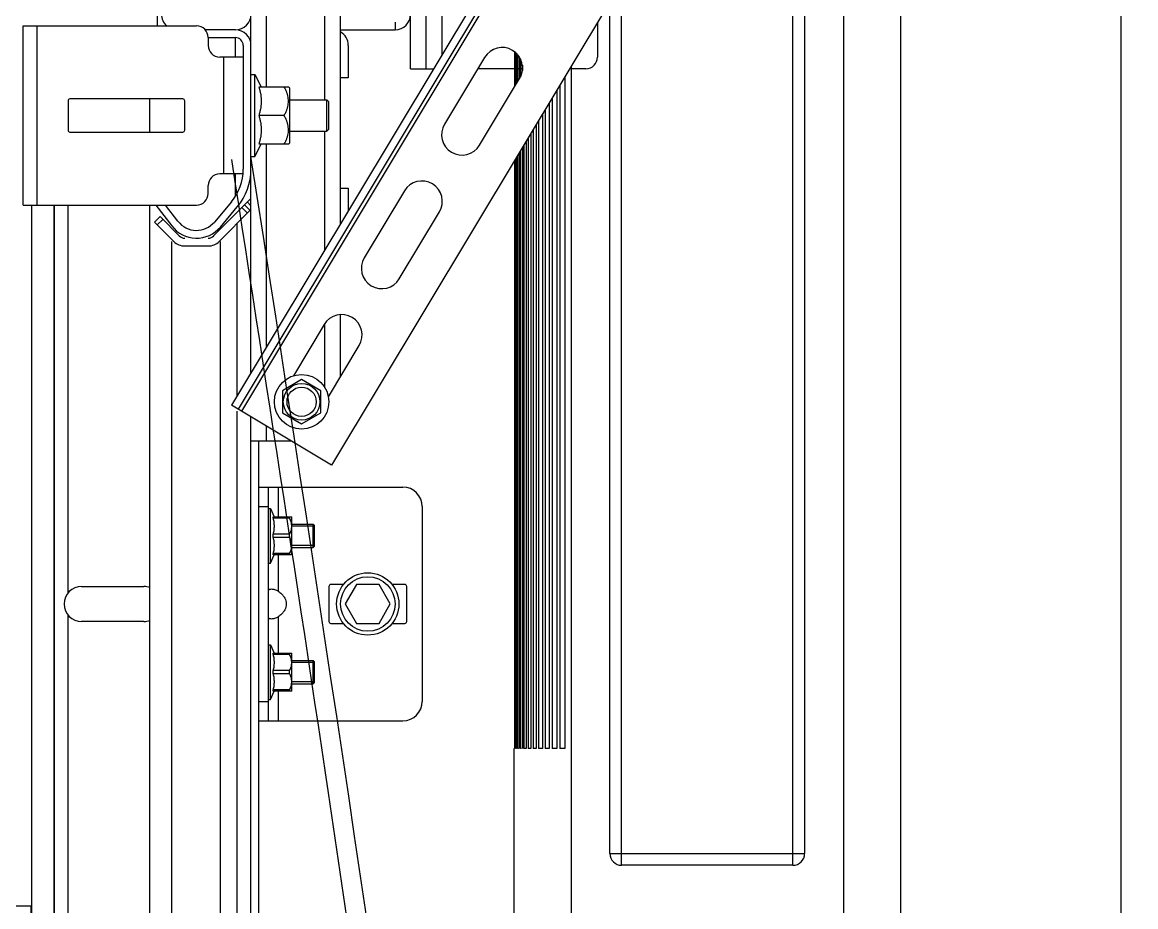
# Model space of a CAD drawing. Header units: millimetres. Extents: x 21899 to 38731, y -5425 to 3612.
# Drawn here: x 25234.9 to 25520.9, y 2884.4 to 3111.4 of the extents above; entities that cross this region are included whole.
import ezdxf

# ---------------------------------------------------------------- set-up
doc = ezdxf.new("R2010")
doc.units = ezdxf.units.MM

msp = doc.modelspace()

# ---------------------------------------------------------------- linework, layer by layer
at = {"color": 7, "linetype": 'Continuous'}
for p, q in [((25517.11, 1144.53), (25517.11, 3362)), ((25496.86, 3355.87), (25290.32, 3012.12)), ((25293.61, 3021.49), (25293.61, 3354)), ((25316.61, 3059.77), (25316.61, 3354)), ((25520.86, 3341.45), (25314.32, 2997.7)), ((25475.73, 3324.59), (25288.6, 3013.15)), ((25334.61, 3099.5), (25334.61, 3264.5)), ((25338.61, 3099.5), (25338.61, 3264.5)), ((25269.61, 3110.5), (25269.61, 3155.5)), ((25435.81, 3125), (25435.81, 2898)), ((25445.81, 3125), (25445.81, 2840.15)), ((25460.48, 3125), (25460.48, 2836.19)), ((25385.81, 2898), (25385.81, 3116.68)), ((25289.61, 3109.5), (25281.83, 3109.5)), ((25316.61, 3109.5), (25330.61, 3109.5)), ((25382.61, 3111.36), (25382.61, 3102.5)), ((25282.61, 3107.5), (25289.61, 3107.5)), ((25291.61, 3105.5), (25291.61, 3073.7)), ((25318.61, 3105.5), (25318.61, 3097.2)), ((25361.3, 3103.89), (25361.3, 3094.82)), ((25361.59, 3103.66), (25361.59, 3095.3)), ((25361.87, 3103.38), (25361.87, 3095.77)), ((25362.1, 3103.14), (25362.1, 3096.15)), ((25353.61, 3102.42), (25343.31, 3085.28)), ((25362.5, 3102.61), (25362.5, 3096.82)), ((25362.8, 3102.08), (25362.8, 3097.35)), ((25363.32, 3100.43), (25363.32, 3099.01)), ((25293.61, 3098), (25294.61, 3098)), ((25294.61, 3077), (25294.61, 3098)), ((25294.61, 3098), (25296.21, 3094.86)), ((25334.61, 3099.5), (25340.48, 3099.5)), ((25363.3, 3099.5), (25351.86, 3099.5)), ((25374.23, 3097.42), (25374.23, 2925)), ((25379.61, 3099.5), (25375.48, 3099.5)), ((25375.81, 3100.04), (25375.81, 2840.02)), ((25295.63, 3094.86), (25303.25, 3094.86)), ((25303.61, 3094.5), (25303.25, 3094.86)), ((25318.61, 3097.2), (25316.61, 3097.2)), ((25352.31, 3079.87), (25362.61, 3097.01)), ((25372.95, 3095.29), (25372.95, 2925)), ((25267.61, 3083.25), (25267.61, 3091.75)), ((25303.61, 3080.5), (25303.61, 3094.5)), ((25370.96, 3091.97), (25370.96, 2925)), ((25372.13, 3093.92), (25372.13, 2925)), ((25303.61, 3091.5), (25313.11, 3091.5)), ((25313.11, 3083.5), (25313.11, 3091.5)), ((25313.11, 3091.5), (25313.61, 3091.01)), ((25313.61, 3083.99), (25313.61, 3091.01)), ((25369.14, 3088.94), (25369.14, 2925)), ((25370.21, 3090.72), (25370.21, 2925)), ((25302.11, 3087.5), (25295.63, 3087.5)), ((25367.5, 3086.22), (25367.5, 2925)), ((25368.46, 3087.81), (25368.46, 2925)), ((25303.61, 3083.5), (25313.11, 3083.5)), ((25313.11, 3083.5), (25313.61, 3083.99)), ((25366.05, 3083.8), (25366.05, 2925)), ((25366.9, 3085.21), (25366.9, 2925)), ((25303.61, 3080.5), (25303.25, 3080.14)), ((25364.32, 3080.93), (25364.32, 2925)), ((25364.78, 3081.68), (25364.78, 2925)), ((25365.52, 3082.91), (25365.52, 2925)), ((25294.61, 3077), (25296.21, 3080.14)), ((25303.25, 3080.14), (25295.63, 3080.14)), ((25362.5, 3077.89), (25362.5, 2925)), ((25362.8, 3078.4), (25362.8, 2925)), ((25363.32, 3079.25), (25363.32, 2925)), ((25363.7, 3079.88), (25363.7, 2925)), ((25293.61, 3077), (25294.61, 3077)), ((25361.3, 3075.89), (25361.26, 2925)), ((25361.59, 3076.37), (25361.59, 2925)), ((25361.87, 3076.84), (25361.87, 2925)), ((25362.1, 3077.22), (25362.1, 2925)), ((25284.02, 3056.59), (25293.61, 3066.17)), ((25316.61, 3068.8), (25318.61, 3068.8)), ((25318.61, 3068.8), (25318.61, 3063.1)), ((25333.01, 3068.13), (25322.71, 3050.99)), ((25267.61, 1144.53), (25267.61, 3064.5)), ((25269.14, 3064.5), (25273.26, 3059.13)), ((25274.85, 3060.35), (25271.66, 3064.5)), ((25288.57, 3065.34), (25284.21, 3060.14)), ((25285.44, 3055.17), (25293.61, 3063.34)), ((25285.74, 3058.86), (25290.1, 3064.06)), ((25293.4, 3063.13), (25291.98, 3064.55)), ((25270.25, 3061.54), (25268.83, 3060.12)), ((25270.25, 3061.54), (25275.2, 3056.59)), ((25331.71, 3045.58), (25342.01, 3062.73)), ((25268.83, 3060.12), (25273.78, 3055.17)), ((25276.61, 3054), (25282.61, 3054)), ((25316.61, 3020.45), (25316.61, 3036.36)), ((25312.41, 3033.85), (25304.49, 3020.67)), ((25313.49, 3015.25), (25321.41, 3028.44)), ((25306.61, 3019.7), (25301.67, 3016.85)), ((25311.55, 3016.85), (25306.61, 3019.7)), ((25301.67, 3016.85), (25301.67, 3011.15)), ((25311.55, 3011.15), (25311.55, 3016.85)), ((25314.32, 2997.7), (25288.6, 3013.15)), ((25293.61, 1144.53), (25293.61, 3010.14)), ((25301.67, 3011.15), (25306.61, 3008.3)), ((25306.61, 3008.3), (25311.55, 3011.15)), ((25293.61, 3004), (25303.84, 3004)), ((25295.61, 2605.07), (25295.61, 3004)), ((25295.61, 2992.09), (25332.61, 2992.09)), ((25298.11, 2932.09), (25298.11, 2992.09)), ((25298.11, 2986.59), (25298.61, 2986.59)), ((25298.61, 2972.59), (25298.61, 2986.59)), ((25298.61, 2986.59), (25299.53, 2984.49)), ((25337.61, 2987.09), (25337.61, 2937.09)), ((25299.29, 2984.49), (25304.08, 2984.49)), ((25299.29, 2984.09), (25299.29, 2984.49)), ((25303.54, 2984.09), (25299.29, 2984.09)), ((25303.54, 2984.09), (25303.54, 2984.49)), ((25304.11, 2984.47), (25304.07, 2984.5)), ((25304.11, 2974.71), (25304.11, 2984.47)), ((25304.11, 2982.59), (25309.61, 2982.59)), ((25309.61, 2976.59), (25309.61, 2982.59)), ((25309.61, 2982.59), (25309.96, 2982.23)), ((25309.96, 2976.94), (25309.96, 2982.23)), ((25303.54, 2979.99), (25299.29, 2979.99)), ((25299.29, 2979.18), (25299.29, 2979.99)), ((25303.54, 2979.18), (25299.29, 2979.18)), ((25303.54, 2979.18), (25303.54, 2979.99)), ((25298.61, 2972.59), (25299.53, 2974.68)), ((25303.54, 2975.08), (25299.29, 2975.08)), ((25299.29, 2974.68), (25299.29, 2975.08)), ((25304.08, 2974.68), (25299.29, 2974.68)), ((25303.54, 2975.08), (25303.54, 2974.68)), ((25304.11, 2974.71), (25304.07, 2974.67)), ((25304.11, 2976.59), (25309.61, 2976.59)), ((25309.61, 2976.59), (25309.96, 2976.94)), ((25298.11, 2972.59), (25298.61, 2972.59)), ((25250.11, 2966.59), (25266.11, 2966.59)), ((25313.61, 2966.59), (25313.61, 2957.59)), ((25317.36, 2967.09), (25314.11, 2967.09)), ((25320.72, 2967.09), (25317.84, 2962.09)), ((25326.5, 2967.09), (25320.72, 2967.09)), ((25329.38, 2962.09), (25326.5, 2967.09)), ((25333.11, 2967.09), (25329.85, 2967.09)), ((25333.61, 2957.59), (25333.61, 2966.59)), ((25317.84, 2962.09), (25320.72, 2957.09)), ((25326.5, 2957.09), (25329.38, 2962.09)), ((25266.11, 2957.59), (25250.11, 2957.59)), ((25314.11, 2957.09), (25317.36, 2957.09)), ((25320.72, 2957.09), (25326.5, 2957.09)), ((25329.85, 2957.09), (25333.11, 2957.09)), ((25298.11, 2951.59), (25298.61, 2951.59)), ((25298.61, 2937.59), (25298.61, 2951.59)), ((25298.61, 2951.59), (25299.53, 2949.49)), ((25299.29, 2949.49), (25304.08, 2949.49)), ((25299.29, 2949.09), (25299.29, 2949.49)), ((25303.54, 2949.09), (25299.29, 2949.09)), ((25303.54, 2949.09), (25303.54, 2949.49)), ((25304.11, 2949.47), (25304.07, 2949.5)), ((25304.11, 2939.71), (25304.11, 2949.47)), ((25304.11, 2947.59), (25309.61, 2947.59)), ((25309.61, 2941.59), (25309.61, 2947.59)), ((25309.61, 2947.59), (25309.96, 2947.23)), ((25309.96, 2941.94), (25309.96, 2947.23)), ((25303.54, 2944.99), (25299.29, 2944.99)), ((25299.29, 2944.18), (25299.29, 2944.99)), ((25303.54, 2944.18), (25299.29, 2944.18)), ((25303.54, 2944.18), (25303.54, 2944.99)), ((25304.11, 2941.59), (25309.61, 2941.59)), ((25309.61, 2941.59), (25309.96, 2941.94)), ((25298.11, 2937.59), (25298.61, 2937.59)), ((25298.61, 2937.59), (25299.53, 2939.68)), ((25303.54, 2940.08), (25299.29, 2940.08)), ((25299.29, 2939.68), (25299.29, 2940.08)), ((25304.08, 2939.68), (25299.29, 2939.68)), ((25303.54, 2940.08), (25303.54, 2939.68)), ((25304.11, 2939.71), (25304.07, 2939.67)), ((25295.61, 2932.09), (25332.61, 2932.09)), ((25361.13, 2925), (25361.13, 2836.12)), ((25361.72, 2925), (25361.59, 2925)), ((25362.29, 2925), (25362.1, 2925)), ((25363.05, 2925), (25362.8, 2925)), ((25364.32, 2925), (25363.7, 2925)), ((25365.52, 2925), (25364.78, 2925)), ((25366.9, 2925), (25366.05, 2925)), ((25368.46, 2925), (25367.5, 2925)), ((25370.21, 2925), (25369.14, 2925)), ((25372.13, 2925), (25370.96, 2925)), ((25374.23, 2925), (25372.95, 2925)), ((25432.81, 2895), (25388.81, 2895)), ((25237.11, 2884.49), (25101.07, 2884.49)), ((25237.11, 2823.59), (25237.11, 2884.49))]:
    msp.add_line(p, q, dxfattribs=at)
at = {"color": 9, "linetype": 'Continuous'}
for p, q in [((25497.72, 3355.36), (25291.17, 3011.61)), ((25297.61, 3094.86), (25297.61, 3354)), ((25312.61, 3091.5), (25312.61, 3354)), ((25342.61, 3156.5), (25342.61, 3103.04)), ((25432.81, 2895), (25432.81, 3125)), ((25388.81, 2895), (25388.81, 3121.67)), ((25235.11, 3064.5), (25235.11, 3110.5)), ((25238.61, 3110.5), (25238.61, 3064.5)), ((25330.61, 3111.5), (25330.61, 3109.5)), ((25289.61, 3102.5), (25289.61, 3107.5)), ((25286.61, 3072.5), (25286.61, 3102.5)), ((25312.61, 3053.11), (25312.61, 3083.5)), ((25297.61, 3028.15), (25297.61, 3080.14)), ((25289.61, 3066.93), (25289.61, 3072.5)), ((25237.28, 1144.53), (25237.28, 3064.5)), ((25243.02, 1144.53), (25243.02, 3064.5)), ((25243.17, 1144.53), (25243.17, 3064.5)), ((25246.61, 2964.91), (25246.61, 3064.5)), ((25292.69, 3062.42), (25291.28, 3063.84)), ((25292.69, 3065.25), (25293.61, 3064.33)), ((25270.95, 3060.83), (25269.54, 3059.41)), ((25290.1, 3015.65), (25290.1, 3059.83)), ((25273.26, 1144.53), (25273.26, 3055.17)), ((25285.74, 1144.53), (25285.74, 3055.17)), ((25312.61, 3017.56), (25312.61, 3034.08)), ((25290.1, 1144.53), (25290.1, 3011.61)), ((25297.61, 3004), (25297.61, 3007.74)), ((25300.61, 2992.09), (25300.61, 2984.49)), ((25295.61, 2987.09), (25298.11, 2987.09)), ((25300.61, 2974.68), (25300.61, 2965.38)), ((25246.61, 2721.41), (25246.61, 2959.26)), ((25300.61, 2958.79), (25300.61, 2949.49)), ((25300.61, 2939.68), (25300.61, 2932.09)), ((25295.61, 2937.09), (25298.11, 2937.09)), ((25385.81, 2898), (25435.81, 2898))]:
    msp.add_line(p, q, dxfattribs=at)
at = {"color": 3, "linetype": 'Continuous'}
for p, q in [((25235.11, 3110.5), (25279.61, 3110.5)), ((25282.61, 3107.5), (25282.61, 3105.5)), ((25291.61, 3102.5), (25285.61, 3102.5)), ((25276.11, 3091.75), (25247.11, 3091.75)), ((25246.61, 3091.25), (25246.61, 3083.75)), ((25276.61, 3083.75), (25276.61, 3091.25)), ((25247.11, 3083.25), (25276.11, 3083.25)), ((25291.54, 3072.5), (25285.61, 3072.5)), ((25282.61, 3067.5), (25282.61, 3069.5)), ((25235.11, 3064.5), (25279.61, 3064.5))]:
    msp.add_line(p, q, dxfattribs=at)
at = {"color": 2, "linetype": 'Continuous'}
for p, q in [((25309.96, 2982.09), (25304.11, 2982.09)), ((25309.96, 2977.09), (25304.11, 2977.09)), ((25309.96, 2947.09), (25304.11, 2947.09)), ((25309.96, 2942.09), (25304.11, 2942.09))]:
    msp.add_line(p, q, dxfattribs=at)
at = {"color": 7, "linetype": 'Continuous'}
for centre, radius in [((25306.61, 3014), 7), ((25306.61, 3014), 3.75), ((25323.61, 2962.09), 8), ((25323.61, 2962.09), 7)]:
    msp.add_circle(centre, radius, dxfattribs=at)
at = {"color": 9, "linetype": 'Continuous'}
msp.add_circle((25306.61, 3014), 4.7, dxfattribs=at)
at = {"color": 7, "linetype": 'Continuous'}
for centre, radius, start, end in [((25274.61, 3113.5), 4, 180, 228.8543), ((25289.61, 3113.5), 4, 270, 0), ((25330.61, 3113.5), 4, 270, 0), ((25289.61, 3105.5), 4, 0, 90), ((25314.61, 3105.5), 4, 0, 59.8098), ((25289.61, 3105.5), 2, 0, 90), ((25358.11, 3099.72), 5.25, 329, 149), ((25379.61, 3102.5), 3, 270, 0), ((25347.81, 3082.57), 5.25, 149, 329), ((25278.61, 3073.7), 13, 320, 0), ((25278.61, 3073.7), 15, 320, 0), ((25337.51, 3065.43), 5.25, 329, 149), ((25279.61, 3064), 6, 217.4897, 320), ((25279.61, 3064), 8, 217.4897, 320), ((25276.61, 3058), 4, 225, 270), ((25276.61, 3058), 2, 225, 270), ((25282.61, 3058), 2, 270, 315), ((25282.61, 3058), 4, 270, 315), ((25327.21, 3048.29), 5.25, 149, 329), ((25316.91, 3031.14), 5.25, 329, 149), ((25332.61, 2987.09), 5, 0, 90), ((25250.11, 2962.09), 4.5, 90, 270), ((25266.11, 2962.09), 4.5, 70.4494, 90), ((25314.11, 2966.59), 0.5, 90, 180), ((25333.11, 2966.59), 0.5, 0, 90), ((25266.11, 2962.09), 4.5, 270, 289.5506), ((25314.11, 2957.59), 0.5, 180, 270), ((25333.11, 2957.59), 0.5, 270, 0), ((25332.61, 2937.09), 5, 270, 0), ((25388.81, 2898), 3, 180, 270), ((25432.81, 2898), 3, 270, 0)]:
    msp.add_arc(centre, radius, start, end, dxfattribs=at)
at = {"color": 3, "linetype": 'Continuous'}
for centre, radius, start, end in [((25279.61, 3107.5), 3, 0, 90), ((25285.61, 3105.5), 3, 180, 270), ((25247.11, 3091.25), 0.5, 90, 180), ((25276.11, 3091.25), 0.5, 0, 90), ((25247.11, 3083.75), 0.5, 180, 270), ((25276.11, 3083.75), 0.5, 270, 0), ((25285.61, 3069.5), 3, 90, 180), ((25279.61, 3067.5), 3, 270, 0)]:
    msp.add_arc(centre, radius, start, end, dxfattribs=at)
at = {"color": 7, "linetype": 'Continuous'}
for points, start_tangent, end_tangent in [([(25295.63, 3094.86), (25295.86, 3094.01), (25296.03, 3093.19), (25296.15, 3092.39), (25296.21, 3091.58), (25296.21, 3090.78), (25296.15, 3089.97), (25296.03, 3089.16), (25295.86, 3088.35), (25295.63, 3087.5)], (0.283025, -0.959113), (-0.283025, -0.959113)), ([(25302.11, 3087.5), (25302.53, 3088.31), (25302.85, 3089.06), (25303.07, 3089.78), (25303.2, 3090.48), (25303.25, 3091.18), (25303.2, 3091.88), (25303.07, 3092.58), (25302.85, 3093.3), (25302.54, 3094.05), (25302.11, 3094.86)], (0.5, 0.866025), (-0.5, 0.866025)), ([(25295.63, 3087.5), (25295.86, 3086.65), (25296.03, 3085.84), (25296.15, 3085.03), (25296.21, 3084.22), (25296.21, 3083.42), (25296.15, 3082.61), (25296.03, 3081.8), (25295.86, 3080.99), (25295.63, 3080.14)], (0.283025, -0.959113), (-0.283025, -0.959113)), ([(25302.11, 3080.14), (25302.54, 3080.95), (25302.85, 3081.7), (25303.07, 3082.42), (25303.21, 3083.12), (25303.25, 3083.82), (25303.2, 3084.52), (25303.07, 3085.22), (25302.85, 3085.94), (25302.53, 3086.69), (25302.11, 3087.5)], (0.5, 0.866025), (-0.5, 0.866025)), ([(25299.29, 2984.09), (25299.39, 2983.57), (25299.47, 2983.06), (25299.51, 2982.55), (25299.53, 2982.04), (25299.51, 2981.53), (25299.47, 2981.02), (25299.39, 2980.51), (25299.29, 2979.99)], (0.215516, -0.9765), (-0.215516, -0.9765)), ([(25303.54, 2979.99), (25303.76, 2980.47), (25303.92, 2980.93), (25304.02, 2981.38), (25304.07, 2981.82), (25304.07, 2982.26), (25304.02, 2982.7), (25303.92, 2983.15), (25303.76, 2983.61), (25303.54, 2984.09)], (0.44845, 0.893808), (-0.44845, 0.893808)), ([(25299.29, 2979.18), (25299.39, 2978.66), (25299.47, 2978.15), (25299.51, 2977.64), (25299.53, 2977.13), (25299.51, 2976.62), (25299.47, 2976.11), (25299.39, 2975.6), (25299.29, 2975.08)], (0.215516, -0.9765), (-0.215516, -0.9765)), ([(25303.54, 2975.08), (25303.76, 2975.56), (25303.92, 2976.02), (25304.02, 2976.47), (25304.07, 2976.91), (25304.07, 2977.35), (25304.02, 2977.79), (25303.92, 2978.24), (25303.76, 2978.7), (25303.54, 2979.18)], (0.44845, 0.893808), (-0.44845, 0.893808)), ([(25298.15, 2965.64), (25298.29, 2965.81), (25298.52, 2965.9), (25298.84, 2965.94), (25299.24, 2965.9), (25299.68, 2965.81), (25300.14, 2965.64), (25300.61, 2965.38)], (0.404896, 0.914363), (0.836124, -0.548541)), ([(25298.11, 2965.38), (25298.15, 2965.64)], (0, 1), (0.404896, 0.914363)), ([(25300.61, 2965.38), (25301.45, 2964.71), (25302.05, 2963.98), (25302.44, 2963.23), (25302.62, 2962.47), (25302.62, 2961.7), (25302.44, 2960.94), (25302.05, 2960.19), (25301.45, 2959.46), (25300.61, 2958.79)], (0.836124, -0.548541), (-0.836124, -0.548541)), ([(25300.61, 2958.79), (25300.14, 2958.53), (25299.68, 2958.36), (25299.24, 2958.27), (25298.84, 2958.23), (25298.52, 2958.27), (25298.29, 2958.36), (25298.15, 2958.53)], (-0.836124, -0.548541), (-0.404914, 0.914355)), ([(25299.29, 2949.09), (25299.39, 2948.57), (25299.47, 2948.06), (25299.51, 2947.55), (25299.53, 2947.04), (25299.51, 2946.53), (25299.47, 2946.02), (25299.39, 2945.51), (25299.29, 2944.99)], (0.215516, -0.9765), (-0.215516, -0.9765)), ([(25303.54, 2944.99), (25303.76, 2945.47), (25303.92, 2945.93), (25304.02, 2946.38), (25304.07, 2946.82), (25304.07, 2947.26), (25304.02, 2947.7), (25303.92, 2948.15), (25303.76, 2948.61), (25303.54, 2949.09)], (0.44845, 0.893808), (-0.44845, 0.893808)), ([(25299.29, 2944.18), (25299.39, 2943.66), (25299.47, 2943.15), (25299.51, 2942.64), (25299.53, 2942.13), (25299.51, 2941.62), (25299.47, 2941.11), (25299.39, 2940.6), (25299.29, 2940.08)], (0.215516, -0.9765), (-0.215516, -0.9765)), ([(25303.54, 2940.08), (25303.76, 2940.56), (25303.92, 2941.02), (25304.02, 2941.47), (25304.07, 2941.91), (25304.07, 2942.35), (25304.02, 2942.79), (25303.92, 2943.24), (25303.76, 2943.7), (25303.54, 2944.18)], (0.44845, 0.893808), (-0.44845, 0.893808))]:
    msp.add_spline(points, degree=3, dxfattribs=dict(at, start_tangent=start_tangent, end_tangent=end_tangent))
msp.add_open_spline([(25176.46, 477.37), (25176.32, 482.03), (25176.16, 486.79), (25176.42, 495.3), (25176.71, 499.05), (25177.58, 504.07), (25177.84, 505.36), (25178.43, 507.73), (25178.73, 508.81), (25179.39, 510.92), (25179.76, 511.97), (25180.95, 515.07), (25181.86, 517.08), (25185.22, 523.53), (25188.11, 527.73), (25194.66, 535.64), (25198.32, 539.33), (25206.12, 546.27), (25210.25, 549.51), (25217.88, 554.98), (25221.33, 557.28), (25228.3, 561.66), (25231.82, 563.73), (25242.46, 569.66), (25249.65, 573.24), (25268.5, 581.97), (25280.17, 586.75), (25302.75, 596.24), (25313.67, 600.96), (25327.74, 608.21), (25331.55, 610.31), (25338.09, 614.23), (25340.86, 616.02), (25346.28, 619.74), (25348.91, 621.67), (25356.6, 627.67), (25361.45, 631.96), (25376.1, 646.52), (25384.89, 657.83), (25400.12, 682.69), (25406.58, 696.25), (25417.39, 725.26), (25421.74, 740.71), (25431.56, 787.11), (25434.71, 819.9), (25436.18, 888.03), (25434.5, 923.36), (25428.04, 993.95), (25423.25, 1029.2), (25416.41, 1071.66), (25414.99, 1080.12), (25412.09, 1096.85), (25410.6, 1105.13), (25406.07, 1129.71), (25402.95, 1145.76), (25393.43, 1193.12), (25386.91, 1223.59), (25371.59, 1296.8), (25363.1, 1338.82), (25354.78, 1393.07), (25353.08, 1405.24), (25350.29, 1428.01), (25349.15, 1438.6), (25347.47, 1457.2), (25346.85, 1465.19), (25345.82, 1481.23), (25345.41, 1489.29), (25344.47, 1513.54), (25344.23, 1529.83), (25344.49, 1578.97), (25345.95, 1612.13), (25352.25, 1706.91), (25358.93, 1769.14), (25366.57, 1847.67), (25368.12, 1864.05), (25370.6, 1892.04), (25371.58, 1903.65), (25373.39, 1926.85), (25374.23, 1938.44), (25376.53, 1973.16), (25377.8, 1996.25), (25380.82, 2065.42), (25381.79, 2111.36), (25381.85, 2248.82), (25378.09, 2339.99), (25364.4, 2522.27), (25354.5, 2613.36), (25326.96, 2828.37), (25307.82, 2952.28), (25288.67, 3076.24)], degree=3, knots=[0, 0, 0, 0, 13.614656, 13.614656, 24.237506, 24.237506, 27.949925, 27.949925, 31.063684, 31.063684, 34.177443, 34.177443, 40.404961, 40.404961, 54.673562, 54.673562, 68.942162, 68.942162, 83.210763, 83.210763, 94.643421, 94.643421, 106.076078, 106.076078, 128.941394, 128.941394, 165.933013, 165.933013, 202.924632, 202.924632, 217.211649, 217.211649, 228.325165, 228.325165, 239.438681, 239.438681, 261.665712, 261.665712, 310.591127, 310.591127, 359.516541, 359.516541, 408.441955, 408.441955, 499.721397, 499.721397, 591.000838, 591.000838, 682.28028, 682.28028, 705.283727, 705.283727, 728.287174, 728.287174, 774.294068, 774.294068, 866.307856, 866.307856, 999.972816, 999.972816, 1038.611318, 1038.611318, 1072.030725, 1072.030725, 1097.038945, 1097.038945, 1122.047166, 1122.047166, 1172.063606, 1172.063606, 1272.096487, 1272.096487, 1455.942037, 1455.942037, 1504.41999, 1504.41999, 1538.871883, 1538.871883, 1573.323775, 1573.323775, 1642.227561, 1642.227561, 1780.035131, 1780.035131, 2055.650273, 2055.650273, 2331.265414, 2331.265414, 2706.34663, 2706.34663, 2706.34663, 2706.34663])
msp.add_spline([(25181.46, 477.52), (25183.17, 506.07), (25220.98, 550.99), (25339.72, 609.4), (25420.96, 1074.69), (25351.59, 1469.53), (25377.1, 1910.16), (25377.1, 2419.72), (25293.61, 3077)], degree=3)

doc.saveas('drawing.dxf')
